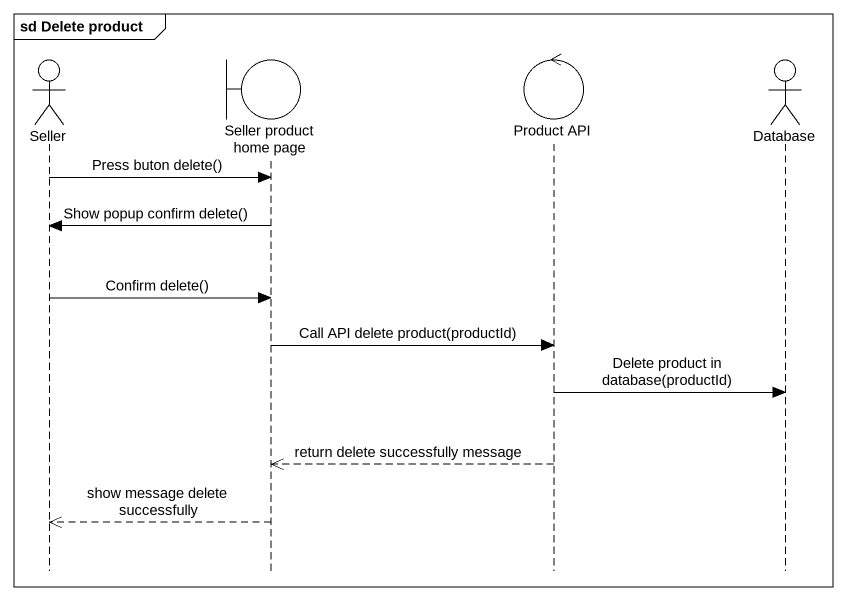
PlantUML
@startuml
mainframe sd Delete product
hide footbox
actor Seller
boundary "Seller product home page" as Seller_product_home_page
control "Product API" as Product_API
actor "Database" as Database_

Seller -> Seller_product_home_page : Press buton delete()
Seller_product_home_page -> Seller : Show popup confirm delete()
Seller -> Seller_product_home_page : Confirm delete()
Seller_product_home_page -> Product_API : Call API delete product(productId)
Product_API -> Database_ : Delete product in database(productId)
Product_API -->> Seller_product_home_page : return delete successfully message
Seller_product_home_page -->> Seller : show message delete successfully
@enduml
